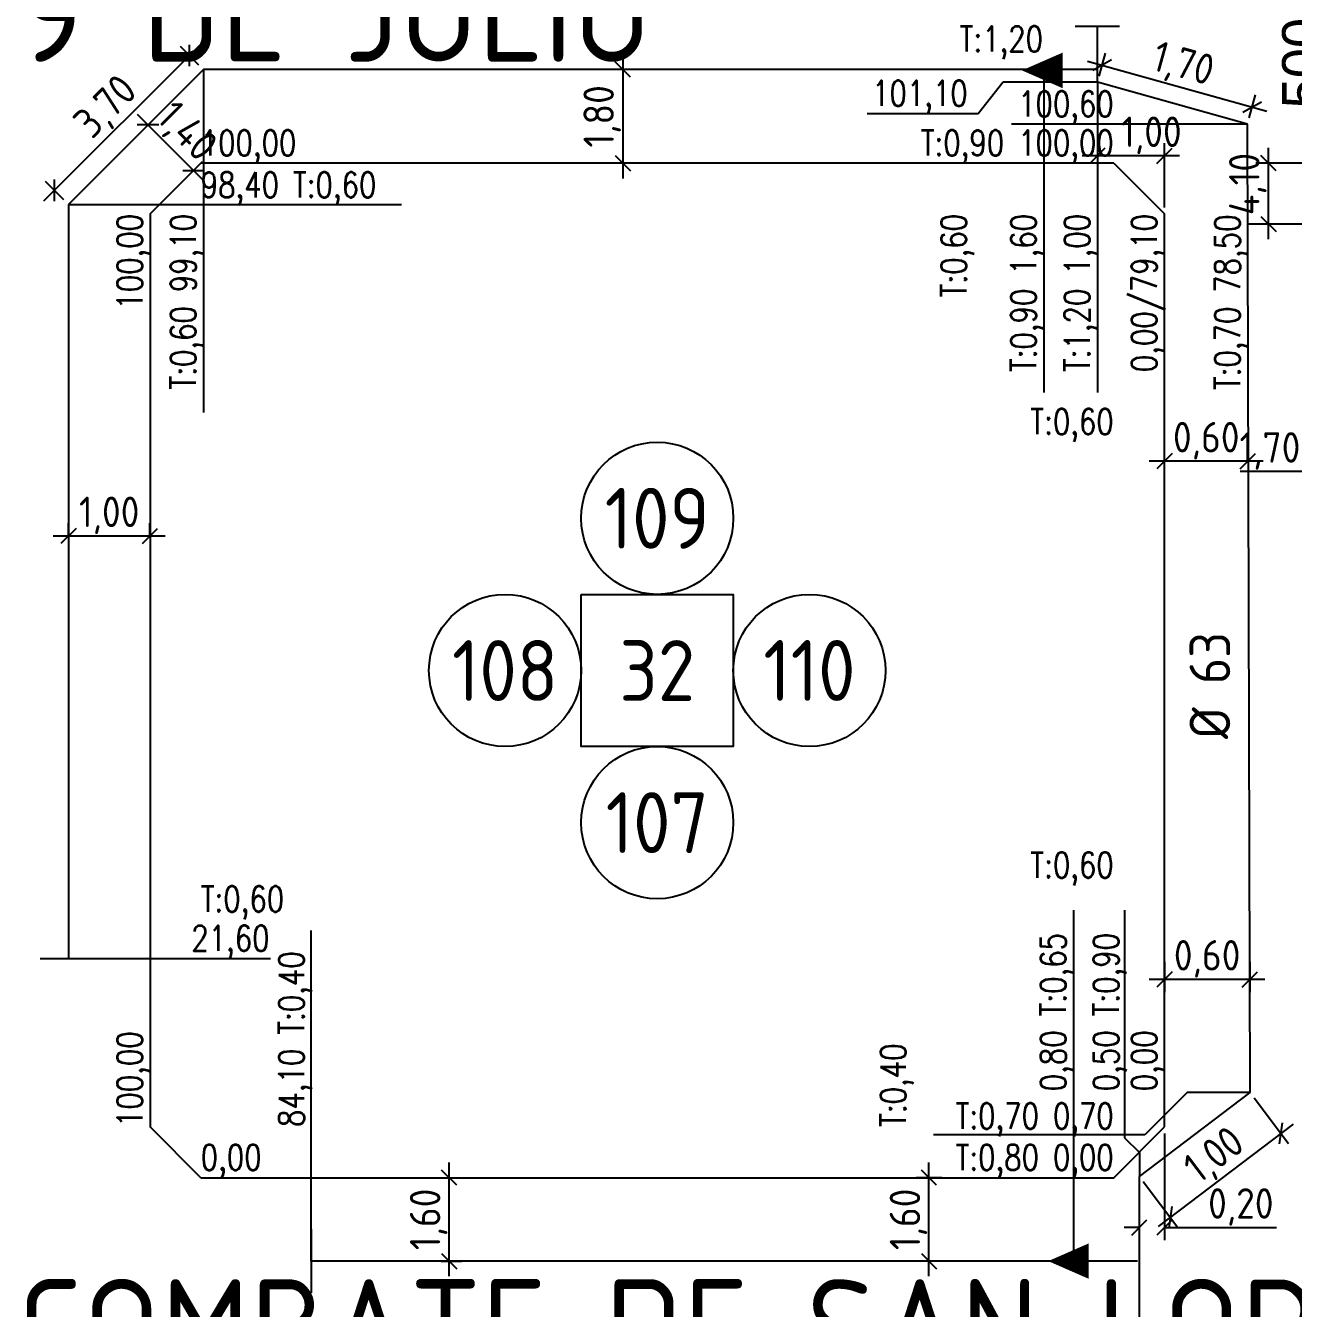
# Model space of a CAD drawing. Extents: x -48 to 13651, y -112 to 3468.
# Drawn here: x 2020 to 2144.9, y 1746.3 to 1872.7 of the extents above; entities that cross this region are included whole.
import ezdxf
from ezdxf.enums import TextEntityAlignment as Align

# ---------------------------------------------------------------- set-up
doc = ezdxf.new("R2010")
doc.units = 0
doc.header["$LTSCALE"] = 6
doc.header["$MEASUREMENT"] = 0
doc.linetypes.add('HIDDEN', pattern=[0.375, 0.25, -0.125])
doc.layers.get('0').update_dxf_attribs({"linetype": 'CONTINUOUS'})
doc.layers.get('DEFPOINTS').update_dxf_attribs({"linetype": 'CONTINUOUS'})
for name, color, linetype in [('50', 41, 'CONTINUOUS'), ('63', 171, 'CONTINUOUS'), ('AMPLIACIONES', 2, 'CONTINUOUS'), ('CAS', 7, 'CONTINUOUS'), ('CAÑERIA SIN CROQUIS', 210, 'HIDDEN'), ('COTA', 2, 'CONTINUOUS'), ('MANZANAS', 7, 'CONTINUOUS'), ('NUMCASA', 12, 'CONTINUOUS'), ('NUMERO-CROQUIS', 13, 'CONTINUOUS'), ('NUMERO-MANZANA', 4, 'CONTINUOUS'), ('PROGRESIVA', 60, 'CONTINUOUS'), ('REDUCCIONES', 13, 'CONTINUOUS'), ('TXTDIAMETRO', 7, 'CONTINUOUS')]:
    doc.layers.add(name, color=color, linetype=linetype)
doc.layers.add('ATENCION', color=7, linetype='CONTINUOUS', plot=False)
doc.styles.add('ABADIMTCONDE', font='isocp.shx')
doc.styles.add('GEOSLAB703LTBT', font='isocp.shx', dxfattribs={"width": 0.9, "height": 8})
doc.styles.add('GOTHICE', font='GOTHICE.shx', dxfattribs={"height": 0.6})
doc.styles.add('ROMANS', font='romans.shx', dxfattribs={"width": 0.8, "height": 2.5})
doc.dimstyles.new('COTA02', dxfattribs={"dimtxt": 3, "dimasz": 1.5, "dimexe": 1.25, "dimexo": 0.625, "dimgap": 0.3, "dimtad": 1, "dimtoh": 1, "dimdsep": 46, "dimlunit": 6, "dimtxsty": 'ABADIMTCONDE', "dimblk1": 'OBLIQUE', "dimblk2": 'OBLIQUE', "dimsah": 1, "dimcen": 2.5, "dimdle": 1.5, "dimclrd": 60, "dimclre": 60, "dimclrt": 256, "dimadec": 0, "dimazin": 0, "dimtfac": 1, "dimtix": 1, "dimtofl": 0, "dimtmove": 0, "dimatfit": 0, "dimldrblk": 'OBLIQUE', "dimfxl": 1, "dimtolj": 1, "dimtzin": 0, "dimarcsym": 0})

# ---------------------------------------------------------------- blocks, each defined once
blk = doc.blocks.new('CUPLARED')
at = {"layer": 'REDUCCIONES'}
blk.add_lwpolyline([(4, 0, 0, 3.5, 0), (0, 0, 3.5, 3.5, 0)], format="xyseb", dxfattribs=at)
blk = doc.blocks.new('_OBLIQUE')
at = {"color": 0, "linetype": 'ByBlock'}
blk.add_line((-0.5, -0.5), (0.5, 0.5), dxfattribs=at)
blk = doc.blocks.new('*D457')
at = {"layer": 'COTA', "color": 60, "lineweight": -2, "transparency": 16777216}
for p, q in [((2153.38, 1834.74), (2151.32, 1836.61)), ((2152.24, 1835.77), (2153.25, 1836.88)), ((2149.68, 1830.68), (2147.62, 1832.55)), ((2148.55, 1831.71), (2145.85, 1828.75)), ((2145.85, 1828.75), (2139.7, 1828.75))]:
    blk.add_line(p, q, dxfattribs=at)
at = {"layer": 'DEFPOINTS', "color": 0, "transparency": 16777216}
for p in [(2153.84, 1834.32), (2148.55, 1831.71), (2150.14, 1830.26)]:
    blk.add_point(p, dxfattribs=at)
at = {"layer": 'COTA', "color": 60, "lineweight": -2, "transparency": 16777216, "xscale": 1.5, "yscale": 1.5, "zscale": 1.5}
for p, rotation in [((2152.24, 1835.77), 227.6834550958649), ((2148.55, 1831.71), 47.68345509586486)]:
    blk.add_blockref('_OBLIQUE', p, dxfattribs=dict(at, rotation=rotation))
at = {"layer": 'COTA', "transparency": 16777216, "insert": (2142.63, 1830.78), "char_height": 3, "attachment_point": 5, "style": 'ABADIMTCONDE'}
blk.add_mtext('\\A1;1,70', dxfattribs=at)
blk = doc.blocks.new('*D465')
at = {"layer": 'COTA', "color": 60, "lineweight": -2, "transparency": 16777216}
for p, q in [((2109.02, 1749.43), (2109.02, 1760.65)), ((2110.3, 1759.15), (2107.77, 1759.15)), ((2110.3, 1750.93), (2107.77, 1750.93))]:
    blk.add_line(p, q, dxfattribs=at)
at = {"layer": 'DEFPOINTS', "color": 0, "transparency": 16777216}
for p in [(2109.02, 1759.15), (2110.92, 1759.15), (2110.92, 1750.93)]:
    blk.add_point(p, dxfattribs=at)
at = {"layer": 'COTA', "color": 60, "lineweight": -2, "transparency": 16777216, "xscale": 1.5, "yscale": 1.5, "zscale": 1.5}
for p, rotation in [((2109.02, 1759.15), 90), ((2109.02, 1750.93), 270)]:
    blk.add_blockref('_OBLIQUE', p, dxfattribs=dict(at, rotation=rotation))
at = {"layer": 'COTA', "transparency": 16777216, "insert": (2107, 1755.04), "char_height": 3, "attachment_point": 5, "rotation": 90, "style": 'ABADIMTCONDE'}
blk.add_mtext('\\A1;1,60', dxfattribs=at)
blk = doc.blocks.new('*D466')
at = {"layer": 'COTA', "color": 60, "lineweight": -2, "transparency": 16777216}
for p, q in [((2061.72, 1749.43), (2061.72, 1760.65)), ((2060.92, 1759.15), (2062.97, 1759.15)), ((2060.92, 1750.93), (2062.97, 1750.93))]:
    blk.add_line(p, q, dxfattribs=at)
at = {"layer": 'DEFPOINTS', "color": 0, "transparency": 16777216}
for p in [(2060.3, 1759.15), (2061.72, 1759.15), (2060.3, 1750.93)]:
    blk.add_point(p, dxfattribs=at)
at = {"layer": 'COTA', "color": 60, "lineweight": -2, "transparency": 16777216, "xscale": 1.5, "yscale": 1.5, "zscale": 1.5}
for p, rotation in [((2061.72, 1759.15), 90), ((2061.72, 1750.93), 270)]:
    blk.add_blockref('_OBLIQUE', p, dxfattribs=dict(at, rotation=rotation))
at = {"layer": 'COTA', "transparency": 16777216, "insert": (2059.7, 1755.04), "char_height": 3, "attachment_point": 5, "rotation": 90, "style": 'ABADIMTCONDE'}
blk.add_mtext('\\A1;1,60', dxfattribs=at)
blk = doc.blocks.new('*D467')
at = {"layer": 'COTA', "color": 60, "lineweight": -2, "transparency": 16777216}
for p, q in [((2024.19, 1822.31), (2024.19, 1823.65)), ((2032.23, 1822.31), (2032.23, 1823.65)), ((2022.69, 1822.4), (2033.73, 1822.4))]:
    blk.add_line(p, q, dxfattribs=at)
at = {"layer": 'DEFPOINTS', "color": 0, "transparency": 16777216}
for p in [(2032.23, 1822.4), (2024.19, 1821.69), (2032.23, 1821.69)]:
    blk.add_point(p, dxfattribs=at)
at = {"layer": 'COTA', "color": 60, "lineweight": -2, "transparency": 16777216, "xscale": 1.5, "yscale": 1.5, "zscale": 1.5, "rotation": 180}
blk.add_blockref('_OBLIQUE', (2024.19, 1822.4), dxfattribs=at)
at = {"layer": 'COTA', "color": 60, "lineweight": -2, "transparency": 16777216, "xscale": 1.5, "yscale": 1.5, "zscale": 1.5}
blk.add_blockref('_OBLIQUE', (2032.23, 1822.4), dxfattribs=at)
at = {"layer": 'COTA', "transparency": 16777216, "insert": (2028.21, 1824.43), "char_height": 3, "attachment_point": 5, "style": 'ABADIMTCONDE'}
blk.add_mtext('\\A1;1,00', dxfattribs=at)
blk = doc.blocks.new('*D468')
at = {"layer": 'COTA', "color": 60, "lineweight": -2, "transparency": 16777216}
for p, q in [((2030.7, 1861.57), (2032.93, 1863.8)), ((2030.98, 1863.98), (2037.58, 1857.37)), ((2035.18, 1857.09), (2037.41, 1859.32))]:
    blk.add_line(p, q, dxfattribs=at)
at = {"layer": 'DEFPOINTS', "color": 0, "transparency": 16777216}
for p in [(2030.26, 1861.13), (2036.52, 1858.43), (2034.74, 1856.65)]:
    blk.add_point(p, dxfattribs=at)
at = {"layer": 'COTA', "color": 60, "lineweight": -2, "transparency": 16777216, "xscale": 1.5, "yscale": 1.5, "zscale": 1.5}
for p, rotation in [((2032.04, 1862.91), 135), ((2036.52, 1858.43), 315)]:
    blk.add_blockref('_OBLIQUE', p, dxfattribs=dict(at, rotation=rotation))
at = {"layer": 'COTA', "transparency": 16777216, "insert": (2035.71, 1862.11), "char_height": 3, "attachment_point": 5, "rotation": 315, "style": 'ABADIMTCONDE'}
blk.add_mtext('\\A1;1,40', dxfattribs=at)
blk = doc.blocks.new('*D469')
at = {"layer": 'COTA', "color": 60, "lineweight": -2, "transparency": 16777216}
for p, q in [((2037.18, 1870.82), (2021.74, 1855.41)), ((2037.06, 1868.81), (2035.23, 1870.64)), ((2023.75, 1855.52), (2021.92, 1857.35))]:
    blk.add_line(p, q, dxfattribs=at)
at = {"layer": 'DEFPOINTS', "color": 0, "transparency": 16777216}
for p in [(2037.51, 1868.37), (2022.8, 1856.47), (2024.19, 1855.08)]:
    blk.add_point(p, dxfattribs=at)
at = {"layer": 'COTA', "color": 60, "lineweight": -2, "transparency": 16777216, "xscale": 1.5, "yscale": 1.5, "zscale": 1.5}
for p, rotation in [((2036.12, 1869.76), 44.95703243256779), ((2022.8, 1856.47), 224.9570324325678)]:
    blk.add_blockref('_OBLIQUE', p, dxfattribs=dict(at, rotation=rotation))
at = {"layer": 'COTA', "transparency": 16777216, "insert": (2028.03, 1864.55), "char_height": 3, "attachment_point": 5, "rotation": 44.957, "style": 'ABADIMTCONDE'}
blk.add_mtext('\\A1;3,70', dxfattribs=at)
blk = doc.blocks.new('*D470')
at = {"layer": 'COTA', "color": 60, "lineweight": -2, "transparency": 16777216}
for p, q in [((2078.84, 1869.87), (2078.84, 1857.65)), ((2078.3, 1868.37), (2077.59, 1868.37)), ((2078.3, 1859.15), (2077.59, 1859.15))]:
    blk.add_line(p, q, dxfattribs=at)
at = {"layer": 'DEFPOINTS', "color": 0, "transparency": 16777216}
for p in [(2078.92, 1868.37), (2078.84, 1859.15), (2078.92, 1859.15)]:
    blk.add_point(p, dxfattribs=at)
at = {"layer": 'COTA', "color": 60, "lineweight": -2, "transparency": 16777216, "xscale": 1.5, "yscale": 1.5, "zscale": 1.5}
for p, rotation in [((2078.84, 1868.37), 90), ((2078.84, 1859.15), 270)]:
    blk.add_blockref('_OBLIQUE', p, dxfattribs=dict(at, rotation=rotation))
at = {"layer": 'COTA', "transparency": 16777216, "insert": (2076.81, 1863.76), "char_height": 3, "attachment_point": 5, "rotation": 90, "style": 'ABADIMTCONDE'}
blk.add_mtext('\\A1;1,80', dxfattribs=at)
blk = doc.blocks.new('*D471')
at = {"layer": 'COTA', "color": 60, "lineweight": -2, "transparency": 16777216}
for p, q in [((2125.79, 1867.72), (2126.42, 1870)), ((2124.64, 1869.2), (2142.33, 1864.28)), ((2140.58, 1863.61), (2141.22, 1865.89))]:
    blk.add_line(p, q, dxfattribs=at)
at = {"layer": 'DEFPOINTS', "color": 0, "transparency": 16777216}
for p in [(2125.62, 1867.12), (2140.88, 1864.68), (2140.42, 1863.01)]:
    blk.add_point(p, dxfattribs=at)
at = {"layer": 'COTA', "color": 60, "lineweight": -2, "transparency": 16777216, "xscale": 1.5, "yscale": 1.5, "zscale": 1.5}
for p, rotation in [((2126.08, 1868.8), 164.4680165301841), ((2140.88, 1864.68), 344.4680165301841)]:
    blk.add_blockref('_OBLIQUE', p, dxfattribs=dict(at, rotation=rotation))
at = {"layer": 'COTA', "transparency": 16777216, "insert": (2134.03, 1868.69), "char_height": 3, "attachment_point": 5, "rotation": 344.468, "style": 'ABADIMTCONDE'}
blk.add_mtext('\\A1;1,70', dxfattribs=at)
blk = doc.blocks.new('*D472')
at = {"layer": 'COTA', "color": 60, "lineweight": -2, "transparency": 16777216}
for p, q in [((2132.23, 1780.44), (2132.23, 1777.44)), ((2140.64, 1780.44), (2140.64, 1777.44)), ((2142.14, 1778.69), (2130.73, 1778.69))]:
    blk.add_line(p, q, dxfattribs=at)
at = {"layer": 'DEFPOINTS', "color": 0, "transparency": 16777216}
for p in [(2132.23, 1781.07), (2140.64, 1781.07), (2132.23, 1778.69)]:
    blk.add_point(p, dxfattribs=at)
at = {"layer": 'COTA', "color": 60, "lineweight": -2, "transparency": 16777216, "xscale": 1.5, "yscale": 1.5, "zscale": 1.5, "rotation": 180}
blk.add_blockref('_OBLIQUE', (2132.23, 1778.69), dxfattribs=at)
at = {"layer": 'COTA', "color": 60, "lineweight": -2, "transparency": 16777216, "xscale": 1.5, "yscale": 1.5, "zscale": 1.5}
blk.add_blockref('_OBLIQUE', (2140.64, 1778.69), dxfattribs=at)
at = {"layer": 'COTA', "transparency": 16777216, "insert": (2136.44, 1780.72), "char_height": 3, "attachment_point": 5, "style": 'ABADIMTCONDE'}
blk.add_mtext('\\A1;0,60', dxfattribs=at)
blk = doc.blocks.new('*D473')
at = {"layer": 'COTA', "color": 60, "lineweight": -2, "transparency": 16777216}
for p, q in [((2141.06, 1767.03), (2144.47, 1762.52)), ((2144.92, 1764.42), (2131.6, 1754.34)), ((2130.14, 1758.76), (2133.55, 1754.25))]:
    blk.add_line(p, q, dxfattribs=at)
at = {"layer": 'DEFPOINTS', "color": 0, "transparency": 16777216}
for p in [(2140.68, 1767.53), (2129.76, 1759.26), (2132.8, 1755.25)]:
    blk.add_point(p, dxfattribs=at)
at = {"layer": 'COTA', "color": 60, "lineweight": -2, "transparency": 16777216, "xscale": 1.5, "yscale": 1.5, "zscale": 1.5}
for p, rotation in [((2143.72, 1763.52), 37.14332910103811), ((2132.8, 1755.25), 217.1433291010381)]:
    blk.add_blockref('_OBLIQUE', p, dxfattribs=dict(at, rotation=rotation))
at = {"layer": 'COTA', "transparency": 16777216, "insert": (2137.28, 1761.18), "char_height": 3, "attachment_point": 5, "rotation": 37.1433, "style": 'ABADIMTCONDE'}
blk.add_mtext('\\A1;1,00', dxfattribs=at)
blk = doc.blocks.new('*D708')
at = {"layer": 'COTA', "color": 60, "lineweight": -2, "transparency": 16777216}
for p, q in [((2125.62, 1866.49), (2125.62, 1858.62)), ((2132.23, 1854.77), (2132.23, 1861.12)), ((2133.73, 1859.87), (2124.12, 1859.87))]:
    blk.add_line(p, q, dxfattribs=at)
at = {"layer": 'DEFPOINTS', "color": 0, "transparency": 16777216}
for p in [(2125.62, 1867.12), (2125.62, 1859.87), (2132.23, 1854.15)]:
    blk.add_point(p, dxfattribs=at)
at = {"layer": 'COTA', "color": 60, "lineweight": -2, "transparency": 16777216, "xscale": 1.5, "yscale": 1.5, "zscale": 1.5, "rotation": 180}
blk.add_blockref('_OBLIQUE', (2125.62, 1859.87), dxfattribs=at)
at = {"layer": 'COTA', "color": 60, "lineweight": -2, "transparency": 16777216, "xscale": 1.5, "yscale": 1.5, "zscale": 1.5}
blk.add_blockref('_OBLIQUE', (2132.23, 1859.87), dxfattribs=at)
at = {"layer": 'COTA', "transparency": 16777216, "insert": (2130.95, 1861.89), "char_height": 3, "attachment_point": 5, "style": 'ABADIMTCONDE'}
blk.add_mtext('\\A1;1,00', dxfattribs=at)
blk = doc.blocks.new('*D1087')
at = {"layer": 'COTA', "color": 60, "lineweight": -2, "transparency": 16777216}
for p, q in [((2132.23, 1830.37), (2132.23, 1831.02)), ((2140.46, 1830.37), (2140.46, 1831.02)), ((2141.96, 1829.77), (2130.73, 1829.77))]:
    blk.add_line(p, q, dxfattribs=at)
at = {"layer": 'DEFPOINTS', "color": 0, "transparency": 16777216}
for p in [(2132.23, 1829.77), (2132.23, 1829.75), (2140.46, 1829.75)]:
    blk.add_point(p, dxfattribs=at)
at = {"layer": 'COTA', "color": 60, "lineweight": -2, "transparency": 16777216, "xscale": 1.5, "yscale": 1.5, "zscale": 1.5, "rotation": 180}
blk.add_blockref('_OBLIQUE', (2132.23, 1829.77), dxfattribs=at)
at = {"layer": 'COTA', "color": 60, "lineweight": -2, "transparency": 16777216, "xscale": 1.5, "yscale": 1.5, "zscale": 1.5}
blk.add_blockref('_OBLIQUE', (2140.46, 1829.77), dxfattribs=at)
at = {"layer": 'COTA', "transparency": 16777216, "insert": (2136.35, 1831.79), "char_height": 3, "attachment_point": 5, "style": 'ABADIMTCONDE'}
blk.add_mtext('\\A1;0,60', dxfattribs=at)
blk = doc.blocks.new('*D1088')
at = {"layer": 'COTA', "color": 60, "lineweight": -2, "transparency": 16777216}
for p, q in [((2142.48, 1851.65), (2142.48, 1860.65)), ((2166.61, 1859.15), (2141.23, 1859.15)), ((2153.21, 1853.15), (2141.23, 1853.15))]:
    blk.add_line(p, q, dxfattribs=at)
at = {"layer": 'DEFPOINTS', "color": 0, "transparency": 16777216}
for p in [(2142.48, 1859.15), (2167.23, 1859.15), (2153.84, 1853.15)]:
    blk.add_point(p, dxfattribs=at)
at = {"layer": 'COTA', "color": 60, "lineweight": -2, "transparency": 16777216, "xscale": 1.5, "yscale": 1.5, "zscale": 1.5}
for p, rotation in [((2142.48, 1859.15), 90), ((2142.48, 1853.15), 270)]:
    blk.add_blockref('_OBLIQUE', p, dxfattribs=dict(at, rotation=rotation))
at = {"layer": 'COTA', "transparency": 16777216, "insert": (2140.45, 1857.09), "char_height": 3, "attachment_point": 5, "rotation": 90, "style": 'ABADIMTCONDE'}
blk.add_mtext('\\A1;4,10', dxfattribs=at)
blk = doc.blocks.new('*D1091')
at = {"layer": 'COTA', "color": 60, "lineweight": -2, "transparency": 16777216}
for p, q in [((2132.23, 1763.52), (2132.23, 1752.98)), ((2129.76, 1754.07), (2129.76, 1755.48)), ((2129.76, 1754.23), (2128.26, 1754.23)), ((2132.23, 1754.23), (2143.29, 1754.23))]:
    blk.add_line(p, q, dxfattribs=at)
at = {"layer": 'DEFPOINTS', "color": 0, "transparency": 16777216}
for p in [(2132.23, 1764.15), (2132.23, 1754.23), (2129.76, 1753.45)]:
    blk.add_point(p, dxfattribs=at)
at = {"layer": 'COTA', "color": 60, "lineweight": -2, "transparency": 16777216, "xscale": 1.5, "yscale": 1.5, "zscale": 1.5}
blk.add_blockref('_OBLIQUE', (2129.76, 1754.23), dxfattribs=at)
at = {"layer": 'COTA', "color": 60, "lineweight": -2, "transparency": 16777216, "xscale": 1.5, "yscale": 1.5, "zscale": 1.5, "rotation": 180}
blk.add_blockref('_OBLIQUE', (2132.23, 1754.23), dxfattribs=at)
at = {"layer": 'COTA', "transparency": 16777216, "insert": (2139.76, 1756.26), "char_height": 3, "attachment_point": 5, "style": 'ABADIMTCONDE'}
blk.add_mtext('\\A1;0,20', dxfattribs=at)
blk = doc.blocks.new('D63')
at = {"layer": 'TXTDIAMETRO', "color": 7, "ltscale": 0.1, "style": 'ABADIMTCONDE'}
blk.add_text('Ø 63', height=4, dxfattribs=at).set_placement((0, 0), align=Align.MIDDLE)

msp = doc.modelspace()

# ---------------------------------------------------------------- linework, layer by layer
at = {"layer": '50', "ltscale": 0.1}
for p, q in [((2037.506, 1868.368), (2024.194, 1855.076)), ((2120.338, 1868.368), (2037.506, 1868.368)), ((2024.194, 1855.076), (2024.194, 1780.745)), ((2123.296, 1750.926), (2048.134, 1750.926))]:
    msp.add_line(p, q, dxfattribs=at)
at = {"layer": '63', "ltscale": 0.1}
for p, q in [((2125.618, 1867.119), (2125.618, 1872.666)), ((2125.515, 1868.368), (2120.338, 1868.368)), ((2140.415, 1863.007), (2125.618, 1867.119)), ((2140.68, 1767.531), (2140.415, 1863.007)), ((2140.526, 1853.151), (2153.838, 1853.151)), ((2129.76, 1759.26), (2140.68, 1767.531)), ((2129.76, 1738.205), (2129.76, 1759.26)), ((2129.582, 1750.926), (2123.296, 1750.926))]:
    msp.add_line(p, q, dxfattribs=at)
at = {"layer": 'CAS', "ltscale": 0.1}
for p, q in [((2021.421, 1780.745), (2026.967, 1780.745)), ((2048.134, 1754.065), (2048.134, 1747.788))]:
    msp.add_line(p, q, dxfattribs=at)
at = {"layer": 'MANZANAS'}
for p, q in [((2032.234, 1854.145), (2037.234, 1859.145)), ((2127.234, 1859.145), (2037.234, 1859.145)), ((2127.234, 1859.145), (2132.234, 1854.145)), ((2032.234, 1854.145), (2032.234, 1764.145)), ((2132.234, 1764.145), (2132.234, 1854.145)), ((2037.234, 1759.145), (2032.234, 1764.145)), ((2127.234, 1759.145), (2132.234, 1764.145)), ((2037.234, 1759.145), (2127.234, 1759.145))]:
    msp.add_line(p, q, dxfattribs=at)
at = {"layer": 'NUMERO-CROQUIS'}
for centre in [(2082.234, 1824.145), (2067.234, 1809.145), (2097.234, 1809.145), (2082.234, 1794.145)]:
    msp.add_circle(centre, 7.5, dxfattribs=at)
at = {"layer": 'NUMERO-MANZANA'}
msp.add_lwpolyline([(2074.734, 1816.645), (2089.734, 1816.645), (2089.734, 1801.645), (2074.734, 1801.645)], close=True, dxfattribs=at)
at = {"layer": 'PROGRESIVA'}
for p, q in [((2037.506, 1868.368), (2037.506, 1834.581)), ((2120.338, 1868.368), (2120.338, 1836.534)), ((2113.882, 1864.034), (2116.298, 1867.119)), ((2125.618, 1867.119), (2116.298, 1867.119)), ((2125.618, 1867.119), (2125.618, 1836.534)), ((2102.938, 1864.034), (2113.882, 1864.034)), ((2140.415, 1863.007), (2117.14, 1863.007)), ((2024.194, 1855.076), (2057.019, 1855.076)), ((2123.296, 1750.926), (2123.296, 1785.507)), ((2128.308, 1785.507), (2128.308, 1763.066)), ((2048.134, 1750.926), (2048.134, 1783.508)), ((2024.194, 1780.745), (2044.121, 1780.745)), ((2134.468, 1767.531), (2130.299, 1763.371)), ((2140.68, 1767.531), (2134.468, 1767.531)), ((2130.299, 1763.371), (2109.453, 1763.371)), ((2128.308, 1763.066), (2129.76, 1761.643)), ((2129.76, 1761.643), (2129.76, 1759.26))]:
    msp.add_line(p, q, dxfattribs=at)
at = {"layer": 'REDUCCIONES', "ltscale": 0.1}
msp.add_line((2123.431, 1872.666), (2127.806, 1872.666), dxfattribs=at)

# ---------------------------------------------------------------- block references
at = {"layer": 'AMPLIACIONES', "ltscale": 0.1, "rotation": 90}
msp.add_blockref('D63', (2136.705, 1807.66), dxfattribs=at)
at = {"layer": 'CAÑERIA SIN CROQUIS', "ltscale": 0.1, "rotation": 180}
for p in [(2122.187, 1868.29), (2124.775, 1750.926)]:
    msp.add_blockref('CUPLARED', p, dxfattribs=at)

# ---------------------------------------------------------------- texts
at = {"layer": 'ATENCION', "style": 'GEOSLAB703LTBT'}
for s, p in [('9 DE JULIO', (2019.141, 1874.145)), ('COMBATE DE SAN LORENZO', (2019.141, 1744.145))]:
    msp.add_text(s, height=10, dxfattribs=at).set_placement(p, align=Align.MIDDLE_LEFT)
at = {"layer": 'NUMCASA', "color": 12, "linetype": 'Continuous', "style": 'GOTHICE'}
msp.add_text('500', height=4, rotation=90, dxfattribs=at).set_placement((2149.029, 1869.005), align=Align.BOTTOM_CENTER)
at = {"layer": 'NUMERO-CROQUIS', "style": 'GEOSLAB703LTBT'}
for s, p in [('109', (2082.234, 1824.145)), ('108', (2067.234, 1809.145)), ('110', (2097.234, 1809.145)), ('107', (2082.234, 1794.145))]:
    msp.add_text(s, height=6, dxfattribs=at).set_placement(p, align=Align.MIDDLE)
at = {"layer": 'NUMERO-MANZANA', "style": 'GEOSLAB703LTBT'}
msp.add_text('32', height=6, dxfattribs=at).set_placement((2082.234, 1809.145), align=Align.MIDDLE)
at = {"layer": 'PROGRESIVA', "style": 'ROMANS', "width": 0.8}
for s, p in [('T:1,20', (2120.266, 1869.399)), ('101,10', (2112.84, 1864.034)), ('100,60', (2127.234, 1862.992)), ('T:0,90 100,00', (2127.234, 1859.145)), ('T:0,60', (2127.234, 1831.678)), ('T:0,60', (2127.234, 1787.967)), ('T:0,70 0,70', (2127.234, 1763.228)), ('T:0,80 0,00', (2127.234, 1759.145))]:
    msp.add_text(s, height=2.5, dxfattribs=at).set_placement(p, align=Align.BOTTOM_RIGHT)
for s, p in [('100,00', (2037.234, 1859.145)), ('98,40 T:0,60', (2037.234, 1855.009)), ('T:0,60', (2037.234, 1784.619)), ('21,60', (2036.304, 1780.745)), ('0,00', (2037.234, 1759.145))]:
    msp.add_text(s, height=2.5, dxfattribs=at).set_placement(p, align=Align.BOTTOM_LEFT)
for s, p in [('100,00', (2032.234, 1854.145)), ('T:0,60 99,10', (2037.506, 1854.145)), ('T:0,60', (2113.466, 1854.145)), ('T:0,90 1,60', (2120.338, 1854.145)), ('T:1,20 1,00', (2125.618, 1854.145)), ('0,00/79,10', (2132.234, 1854.145)), ('T:0,70 78,50', (2140.44, 1854.085))]:
    msp.add_text(s, height=2.5, rotation=90, dxfattribs=at).set_placement(p, align=Align.BOTTOM_RIGHT)
for s, p in [('0,80 T:0,65', (2123.266, 1767.668)), ('0,50 T:0,90', (2128.477, 1767.668)), ('84,10 T:0,40', (2048.181, 1764.145)), ('100,00', (2032.234, 1764.145)), ('0,00', (2132.234, 1767.668)), ('T:0,40', (2107.498, 1764.145))]:
    msp.add_text(s, height=2.5, rotation=90, dxfattribs=at).set_placement(p, align=Align.BOTTOM_LEFT)

# ---------------------------------------------------------------- dimensions: what is measured, and where the dimension line sits
at = {"layer": 'COTA'}
for p1, p2, distance, text, picture, middle in [((2125.618, 1867.119), (2140.415, 1863.007), 1.74, '1,70', '*D471', (2134.025, 1868.691)), ((2037.506, 1868.368), (2024.194, 1855.076), -1.966, '3,70', '*D469', (2028.03, 1864.547))]:
    dim = msp.add_aligned_dim(p1=p1, p2=p2, distance=distance, text=text, dimstyle='COTA02', dxfattribs=at)
    dim.commit()
    dim.dimension.update_dxf_attribs({"geometry": picture, "text_midpoint": middle})
for base, p1, p2, text, picture, middle in [((2078.836, 1859.145), (2078.922, 1868.368), (2078.922, 1859.145), '1,80', '*D470', (2076.811, 1863.757)), ((2061.722, 1759.145), (2060.296, 1750.926), (2060.296, 1759.145), '1,60', '*D466', (2059.697, 1755.036)), ((2109.022, 1759.145), (2110.923, 1750.926), (2110.923, 1759.145), '1,60', '*D465', (2106.997, 1755.036))]:
    dim = msp.add_linear_dim(base=base, p1=p1, p2=p2, angle=90, text=text, dimstyle='COTA02', dxfattribs=at)
    dim.commit()
    dim.dimension.update_dxf_attribs({"geometry": picture, "text_midpoint": middle})
for base, p1, p2, angle, text, picture, middle in [((2036.523, 1858.434), (2030.256, 1861.129), (2034.737, 1856.649), 315, '1,40', '*D468', (2034.282, 1860.674)), ((2148.546, 1831.711), (2153.838, 1834.321), (2150.14, 1830.259), 227.68346, '1,70', '*D457', (2142.627, 1828.753)), ((2132.8, 1755.247), (2140.68, 1767.531), (2129.76, 1759.26), 217.14333, '1,00', '*D473', (2138.507, 1759.569))]:
    dim = msp.add_linear_dim(base=base, p1=p1, p2=p2, angle=angle, text=text, dimstyle='COTA02', dxfattribs=at)
    dim.commit()
    dim.dimension.update_dxf_attribs({"geometry": picture, "text_midpoint": middle, "dimtype": 161})
dim = msp.add_linear_dim(base=(2125.618, 1859.867), p1=(2132.234, 1854.145), p2=(2125.618, 1867.119), text='1,00', dimstyle='COTA02', dxfattribs=at)
dim.commit()
dim.dimension.update_dxf_attribs({"geometry": '*D708', "text_midpoint": (2130.95, 1859.867), "dimtype": 160})
at = {"layer": 'COTA', "color": 12}
dim = msp.add_linear_dim(base=(2142.48, 1859.145), p1=(2153.838, 1853.151), p2=(2167.234, 1859.145), angle=90, text='4,10', dimstyle='COTA02', dxfattribs=at)
dim.commit()
dim.dimension.update_dxf_attribs({"geometry": '*D1088', "text_midpoint": (2142.48, 1857.09), "dimtype": 160})
at = {"layer": 'COTA'}
for base, p1, p2, text, picture, middle in [((2132.234, 1829.77), (2140.463, 1829.747), (2132.234, 1829.747), '0,60', '*D1087', (2136.348, 1831.795)), ((2032.234, 1822.4), (2024.194, 1821.687), (2032.234, 1821.687), '1,00', '*D467', (2028.214, 1824.425)), ((2132.234, 1778.693), (2140.643, 1781.07), (2132.234, 1781.07), '0,60', '*D472', (2136.438, 1780.718))]:
    dim = msp.add_linear_dim(base=base, p1=p1, p2=p2, text=text, dimstyle='COTA02', dxfattribs=at)
    dim.commit()
    dim.dimension.update_dxf_attribs({"geometry": picture, "text_midpoint": middle})
at = {"layer": 'COTA', "color": 12}
dim = msp.add_linear_dim(base=(2132.234, 1754.231), p1=(2129.76, 1753.45), p2=(2132.234, 1764.145), text='0,20', dimstyle='COTA02', dxfattribs=at)
dim.commit()
dim.dimension.update_dxf_attribs({"geometry": '*D1091', "text_midpoint": (2139.761, 1754.231), "dimtype": 160})

doc.saveas('drawing.dxf')
